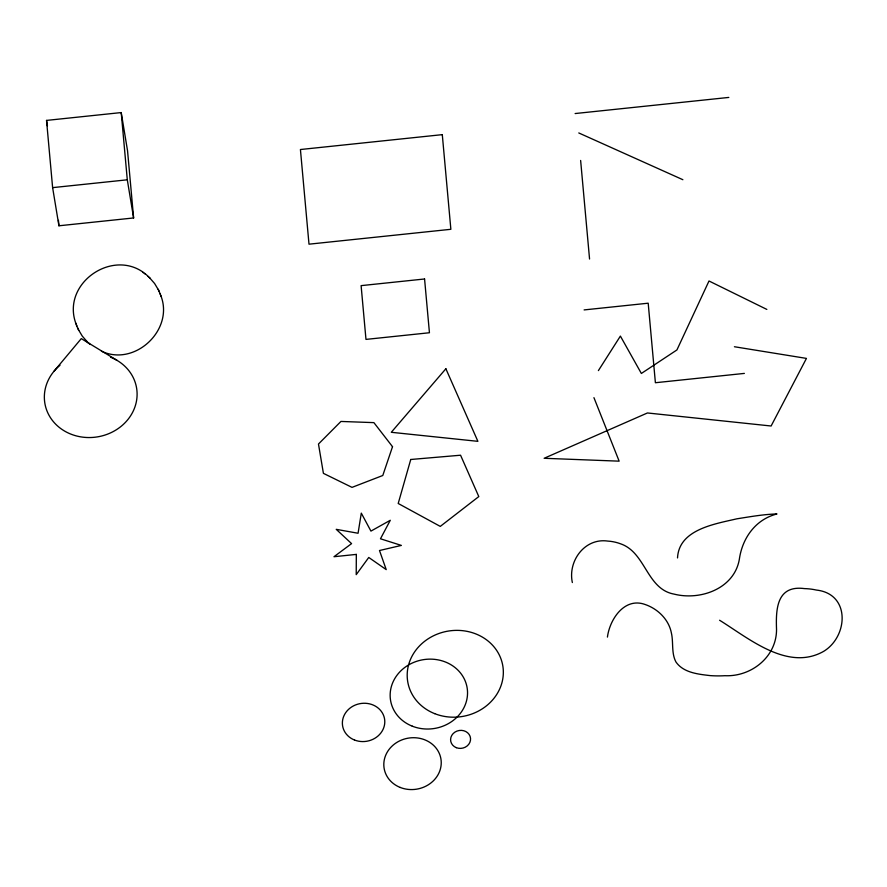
<?xml version="1.0" encoding="UTF-8"?>
<svg xmlns="http://www.w3.org/2000/svg" width="887" height="887" viewBox="0 0 887 887"><rect width="100%" height="100%" fill="white"/><g stroke="black" fill="none" stroke-linecap="round" stroke-linejoin="round"><path stroke-width="1.33" d="M677.524 557.934C678.932 529.428 714.667 524.04 736.809 518.828C749.925 516.755 764.106 514.238 776.979 513.972C755.591 519.327 742.319 538.087 739.348 559.265C734.325 588.68 700.442 600.743 674.187 594.135C646.579 589.168 645.88 552.612 620.756 543.875A41.911 37.631 -9.4 0 0 607.673 541.07C584.744 537.788 567.713 561.027 572.348 582.537M607.429 637.088C609.724 619.359 624.404 597.106 644.916 604.424C657.644 608.704 668.743 619.381 671.359 632.852C673.61 642.41 671.204 652.932 675.894 661.89C683.367 672.767 698.136 674.198 710.199 675.606A100.375 90.141 -9.4 0 0 724.89 675.706C751.344 676.925 776.635 656.812 776.535 629.437C775.77 609.214 776.635 584.899 804.487 588.602A56.302 50.559 -9.4 0 1 816.362 590.055C850.6 593.802 848.305 636.378 823.679 651.346C787.811 671.659 749.083 638.518 719.59 620.246M598.392 370.611L620.39 336.084L641.356 373.46L676.925 349.944L709.001 280.991L766.845 309.419M53.952 371.32L81.282 338.612L117.139 360.432M148.783 276.999C116.818 245.034 60.116 282.077 76.082 324.054M101.44 351.185C134.824 367.03 174.318 329.82 160.824 295.615M46.534 120.41L121.22 112.571L127.54 150.735L133.615 217.958L58.93 225.786L52.621 187.634L46.534 120.41L47.432 125.854M575.131 113.547L728.815 97.426M52.621 187.634L127.296 179.806L133.615 217.958M584.112 309.918L648.197 303.199L655.393 382.729L744.37 373.405M734.414 346.739L806.449 358.403L771.113 426.004L647.443 412.965L544.141 458.28L619.148 461.162L593.935 397.653M578.779 132.95L682.868 179.706M142.962 272.431L143.528 272.83M144.559 273.551L145.158 273.972M88.135 342.67L90.197 344.489M149.626 277.808L154.604 283.518L158.585 290.149M78.333 329.52L82.314 336.151L87.292 341.861M148.207 276.456L150.225 278.363M86.693 341.307L88.711 343.202M159.028 291.08L161.146 296.513M75.772 323.145L77.89 328.578M158.185 289.306L159.427 291.934M77.491 327.735L78.732 330.352M160.181 293.752L160.492 294.65M76.426 325.008L76.737 325.906M580.63 160.458L589.556 259.026M121.22 112.571L127.296 179.806M58.431 220.309L58.93 225.786M110.576 357.217A46.501 41.756 -9.4 0 1 129.591 417.3A46.501 41.756 -9.4 0 1 60.427 428.31A46.501 41.756 -9.4 0 1 60.006 365.267M356.33 554.397L356.219 574.643L368.759 557.468L386.222 569.609L379.492 550.517L401.379 545.416L380.468 538.786L390.291 520.281L370.932 531.102L361.297 513.13L358.071 533.253L336.24 529.339L351.574 543.62L333.978 556.726L356.33 554.397M410.748 459.488L398.208 503.483L440.274 526.401L478.803 496.576L460.564 455.219L410.748 459.488M392.52 446.693L382.785 475.499L352.028 487.373L323.411 473.359L318.477 444.021L340.941 421.447L373.893 422.633L392.52 446.693M445.873 368.759L391.289 432.291L477.893 441.338L445.873 368.759M442.291 134.647L300.427 149.526L308.998 244.18L450.862 229.301L442.291 134.647M424.574 278.984L361.109 285.636L365.976 339.399L429.441 332.747L424.574 278.984M434.697 713.647A48.197 43.275 -9.4 0 0 503.184 668.765A48.197 43.275 -9.4 0 0 427.933 638.95A48.197 43.275 -9.4 0 0 434.697 713.647M412.278 726.176A38.806 34.848 -9.4 0 0 467.416 690.042A38.806 34.848 -9.4 0 0 406.834 666.037A38.806 34.848 -9.4 0 0 412.278 726.176M400.237 787.456A28.794 25.856 -9.4 0 0 441.149 760.647A28.794 25.856 -9.4 0 0 396.201 742.829A28.794 25.856 -9.4 0 0 400.237 787.456M354.49 740.013A21.277 19.115 -9.4 0 0 384.725 720.2A21.277 19.115 -9.4 0 0 351.507 707.039A21.277 19.115 -9.4 0 0 354.49 740.013M456.306 747.663A10.012 8.992 -9.4 0 0 470.531 738.339A10.012 8.992 -9.4 0 0 454.898 732.141A10.012 8.992 -9.4 0 0 456.306 747.663"/></g></svg>
